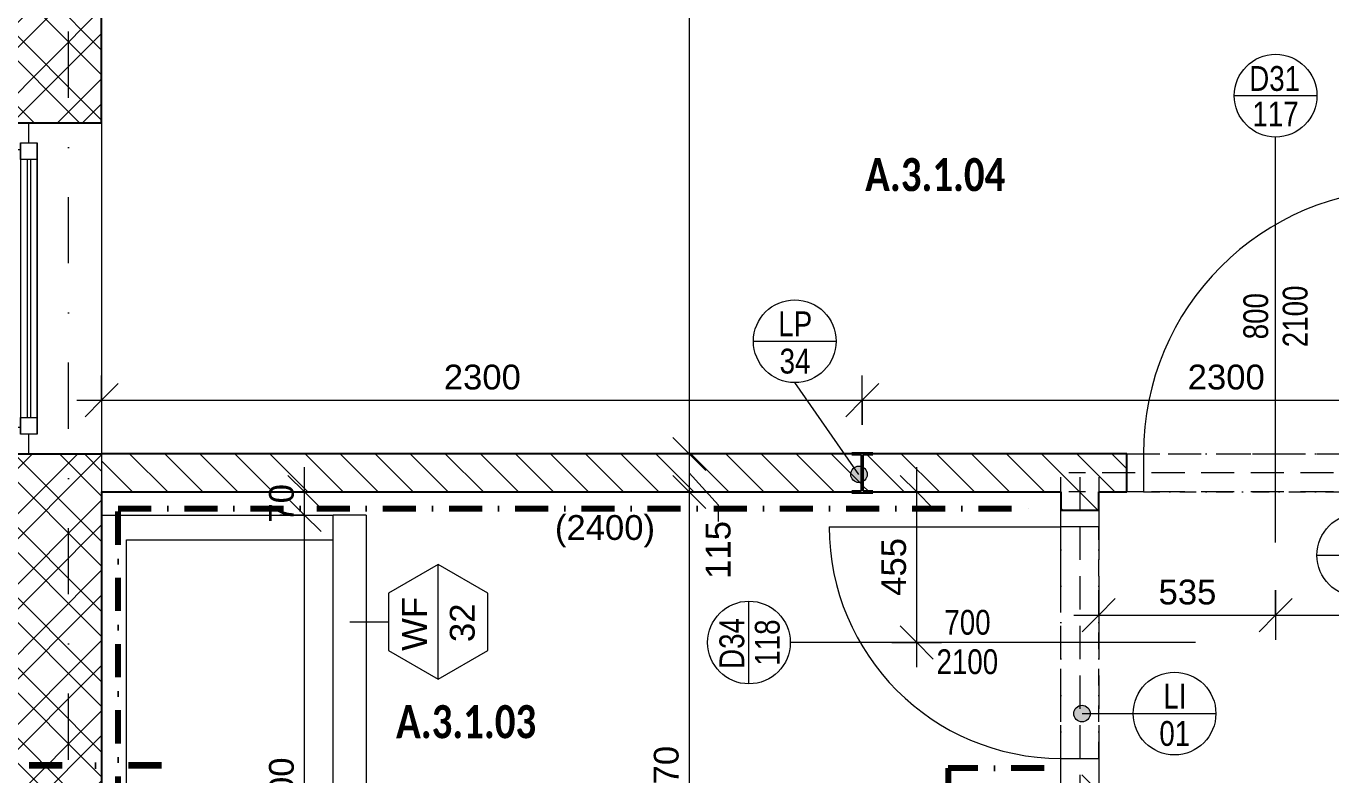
# Model space of a CAD drawing. Header units: millimetres. Extents: x -2204 to 40828, y -3577 to 13817.
# Drawn here: x -129 to 3817, y 7755 to 10018 of the extents above; entities that cross this region are included whole.
import ezdxf

# ---------------------------------------------------------------- set-up
doc = ezdxf.new("R2010")
doc.units = ezdxf.units.MM
for name, pattern in [('HA_Dash_3mm-S1mm', [150, 100, -50]), ('HA_DashDot_10mm-S3mm', [500, 200, -150, 0, -150]), ('HA_DashDot_2_2mm-S0_6mm', [110, 50, -30, 0, -30]), ('HA_DashDot_4mm-S1mm', [200, 100, -50, 0, -50]), ('HA_DashDot_6mm-S2mm', [300, 100, -100, 0, -100])]:
    doc.linetypes.add(name, pattern=pattern)
for name, color, linetype, lineweight in [('A-____-____-DIMS', 9, 'Continuous', 5), ('A-____-____-DIMS-50', 9, 'Continuous', 5), ('A-AREA-____-IDEN', 9, 'Continuous', 9), ('A-DOOR-____-IDEN', 9, 'Continuous', 9), ('A-DOOR-____-MCUT', 9, 'HA_DashDot_2_2mm-S0_6mm', 9), ('A-DOOR-____-OTLN', 9, 'Continuous', 9), ('A-DOOR-FRAM-MCUT', 9, 'Continuous', 9), ('A-GENM-____-HDLN', 9, 'HA_Dash_3mm-S1mm', 9), ('A-GENM-____-IDEN', 9, 'Continuous', 9), ('A-GENM-____-OTLN', 9, 'Continuous', 9), ('A-GLAZ-____-MCUT', 9, 'Continuous', 5), ('A-GLAZ-____-OTLN', 9, 'Continuous', 5), ('A-WALL-____-IDEN', 9, 'Continuous', 9), ('A-WALL-____-MCUT', 9, 'Continuous', 9), ('A-WALL-____-OTLN', 9, 'Continuous', 9), ('A-WALL-____-PATT', 9, 'Continuous', 25), ('G-____-____-SYMB', 9, 'Continuous', 5), ('I-WALL-____-MCUT', 9, 'Continuous', 25), ('I-WALL-____-OTLN', 9, 'Continuous', 9), ('P-SANR-FIXT-OTLN', 9, 'Continuous', 9), ('S-COLS-____-MCUT', 9, 'Continuous', 25), ('S-COLS-____-OTLN', 9, 'Continuous', 9), ('S-GRID-____-OTLN', 9, 'Continuous', 5)]:
    doc.layers.add(name, color=color, linetype=linetype, lineweight=lineweight)
doc.styles.add('Arial_1', font='arial.ttf', dxfattribs={"height": 75})
doc.styles.add('Arial_2', font='arial.ttf', dxfattribs={"width": 0.8, "height": 75})
doc.styles.add('Calibri_B', font='calibrib.ttf', dxfattribs={"width": 0.8, "height": 100})
doc.dimstyles.new('Inner_Dimensions', dxfattribs={"dimscale": 304.8, "dimtxt": 76.519455, "dimasz": 0.328084, "dimexe": 0.246063, "dimexo": 0.0625, "dimgap": 0.032808, "dimtad": 1, "dimdec": 0, "dimzin": 0, "dimdsep": 46, "dimtxsty": 'Arial_1', "dimblk1": 'OBLIQUE', "dimblk2": 'OBLIQUE', "dimsah": 1, "dimcen": 0.09, "dimdle": 0.246063, "dimazin": 0, "dimtfac": 1, "dimtdec": 4, "dimtix": 1, "dimtmove": 2, "dimatfit": 3, "dimfxl": 0.246063, "dimfxlon": 1, "dimtvp": 1, "dimtolj": 1, "dimtzin": 0, "dimlwd": 9, "dimlwe": 9, "dimarcsym": 2})
doc.dimstyles.new('Inner_Dimensions_1', dxfattribs={"dimscale": 304.8, "dimtxt": 76.519455, "dimasz": 0.328084, "dimexe": 0.246063, "dimexo": 0.0625, "dimgap": 0.032808, "dimtad": 1, "dimdec": 0, "dimzin": 0, "dimdsep": 46, "dimtxsty": 'Arial_1', "dimblk1": 'OBLIQUE', "dimblk2": 'OBLIQUE', "dimsah": 1, "dimcen": 0.09, "dimdle": 0.246063, "dimazin": 0, "dimtfac": 1, "dimtdec": 4, "dimtix": 1, "dimtmove": 0, "dimatfit": 3, "dimfxl": 0.246063, "dimfxlon": 1, "dimtvp": 1, "dimtolj": 1, "dimtzin": 0, "dimlwd": 9, "dimlwe": 9, "dimarcsym": 2})
doc.dimstyles.new('Inner_Dimensions_2', dxfattribs={"dimscale": 304.8, "dimtxt": 76.519455, "dimasz": 0.328084, "dimexe": 0.246063, "dimexo": 0.0625, "dimgap": 0.032808, "dimtad": 1, "dimdec": 0, "dimzin": 0, "dimdsep": 46, "dimtxsty": 'Arial_1', "dimblk1": 'OBLIQUE', "dimblk2": 'OBLIQUE', "dimsah": 1, "dimcen": 0.09, "dimdle": 0.246063, "dimazin": 0, "dimtfac": 1, "dimtdec": 4, "dimtix": 1, "dimtmove": 1, "dimatfit": 3, "dimfxl": 0.246063, "dimfxlon": 1, "dimtvp": 1, "dimtolj": 1, "dimtzin": 0, "dimlwd": 9, "dimlwe": 9, "dimarcsym": 2})
pattern_1 = [(135, (0, 0), (-53.033, -53.033), [])]

# ---------------------------------------------------------------- blocks, each defined once
blk = doc.blocks.new('HA_DR_Single_Swing_Solid - In_BJ_800x2100-2215793-DSP_3NP-A')
at = {"layer": 'A-DOOR-____-MCUT'}
for p, q in [((-400, 57.5), (400, 57.5)), ((-400, -57.5), (400, -57.5))]:
    blk.add_line(p, q, dxfattribs=at)
at = {"layer": 'A-DOOR-____-OTLN', "lineweight": 5}
blk.add_line((400, 857.5), (400, 57.5), dxfattribs=at)
blk.add_arc((400, 57.5), 800, 90, 180, dxfattribs=at)
at = {"layer": 'A-DOOR-FRAM-MCUT'}
for p, q in [((-450, 57.5), (-400, 57.5)), ((-400, 57.5), (-400, -57.5)), ((400, 57.5), (450, 57.5)), ((400, -57.5), (400, 57.5)), ((-400, -57.5), (-450, -57.5)), ((450, -57.5), (400, -57.5))]:
    blk.add_line(p, q, dxfattribs=at)
blk = doc.blocks.new('HA_WD_SinglePanel - 1000x2100-2168132-DSP_3NP-A')
at = {"layer": 'A-GLAZ-____-MCUT'}
for p, q in [((-420, 70), (-500, 70)), ((-420, 25), (-420, 70)), ((500, 70), (420, 70)), ((420, 70), (420, 25)), ((-500, 0), (-440, 0)), ((-440, -25), (-440, 25)), ((-440, 25), (-390, 25)), ((-390, 25), (-390, -25)), ((390, 5), (-390, 5)), ((390, -25), (390, 25)), ((390, 25), (440, 25)), ((440, 25), (440, -25)), ((440, 0), (500, 0)), ((-390, -25), (-440, -25)), ((390, -5), (-390, -5)), ((440, -25), (390, -25))]:
    blk.add_line(p, q, dxfattribs=at)
at = {"layer": 'A-GLAZ-____-OTLN'}
for p, q in [((420, 70), (-420, 70)), ((440, 25), (-440, 25)), ((-440, -25), (-440, 25)), ((390, 25), (-390, 25)), ((440, 25), (440, -25)), ((-440, -25), (440, -25)), ((390, -25), (-390, -25))]:
    blk.add_line(p, q, dxfattribs=at)
blk = doc.blocks.new('ABMV_Bathtub_Generic - 800x1700-1419995-DSP_3NP-A')
at = {"layer": 'P-SANR-FIXT-OTLN'}
for p, q in [((0, 1700), (700, 1700)), ((0, 1700), (700, 1700)), ((75, 50), (75, 1625)), ((75, 1625), (700, 1625)), ((75, 1625), (700, 1625)), ((75, 50), (75, 1625)), ((700, 50), (75, 50)), ((700, 50), (75, 50))]:
    blk.add_line(p, q, dxfattribs=at)
blk.add_circle((400, 180), 30, dxfattribs=at)
blk = doc.blocks.new('HA_DR_Single_Swing_Solid - In_BJ_700x2100-2215784-DSP_3NP-A')
at = {"layer": 'A-DOOR-____-MCUT'}
for p, q in [((-350, 57.5), (350, 57.5)), ((-350, -57.5), (350, -57.5))]:
    blk.add_line(p, q, dxfattribs=at)
at = {"layer": 'A-DOOR-____-OTLN', "lineweight": 5}
blk.add_line((350, 757.5), (350, 57.5), dxfattribs=at)
blk.add_arc((350, 57.5), 700, 90, 180, dxfattribs=at)
at = {"layer": 'A-DOOR-FRAM-MCUT'}
for p, q in [((-400, 57.5), (-350, 57.5)), ((-350, 57.5), (-350, -57.5)), ((350, 57.5), (400, 57.5)), ((350, -57.5), (350, 57.5)), ((-350, -57.5), (-400, -57.5)), ((400, -57.5), (350, -57.5))]:
    blk.add_line(p, q, dxfattribs=at)
blk = doc.blocks.new('HA_GM_Tiling_LineBased - Generic Tiles-2144894-DSP_3NP-A')
at = {"layer": 'A-GENM-____-OTLN', "linetype": 'HA_DashDot_4mm-S1mm', "lineweight": 80}
blk.add_line((50, -50), (960, -50), dxfattribs=at)
blk = doc.blocks.new('HA_GM_Tiling_LineBased - Generic Tiles-1745149-DSP_3NP-A')
at = {"layer": 'A-GENM-____-OTLN', "linetype": 'HA_DashDot_4mm-S1mm', "lineweight": 80}
blk.add_line((50, -50), (2850, -50), dxfattribs=at)
blk = doc.blocks.new('HA_GM_Tiling_LineBased - Generic Tiles-1745534-DSP_3NP-A')
at = {"layer": 'A-GENM-____-OTLN', "linetype": 'HA_DashDot_4mm-S1mm', "lineweight": 80}
blk.add_line((50, -50), (340, -50), dxfattribs=at)
blk = doc.blocks.new('HA_GM_Tiling_LineBased - Generic Tiles-1745476-DSP_3NP-A')
at = {"layer": 'A-GENM-____-OTLN', "linetype": 'HA_DashDot_4mm-S1mm', "lineweight": 80}
blk.add_line((-50, -50), (835, -50), dxfattribs=at)
blk = doc.blocks.new('HA_sCO_I_Parallel - IPE 120-1929641-DSP_3NP-A')
at = {"layer": 'S-COLS-____-MCUT'}
for p, q in [((32, 60), (-32, 60)), ((-32, 60), (-32, 55.6)), ((-32, 55.6), (-3.15, 55.6)), ((-3.15, 55.6), (-3.15, -55.6)), ((3.15, -55.6), (3.15, 55.6)), ((3.15, 55.6), (32, 55.6)), ((32, 55.6), (32, 60)), ((-32, -55.6), (-32, -60)), ((-3.15, -55.6), (-32, -55.6)), ((-32, -60), (32, -60)), ((32, -55.6), (3.15, -55.6)), ((32, -60), (32, -55.6))]:
    blk.add_line(p, q, dxfattribs=at)
blk = doc.blocks.new('TB_Porotherm KP11_5_1250mm - TB_Porotherm KP11_5_1250mm-1972106-DSP_3NP-A')
at = {"layer": 'A-GENM-____-HDLN'}
for p, q in [((-625, 57.5), (625, 57.5)), ((-625, 0), (625, 0)), ((625, -57.5), (-625, -57.5))]:
    blk.add_line(p, q, dxfattribs=at)
blk = doc.blocks.new('TB_Porotherm KP11_5_1000mm - TB_Porotherm KP11_5_1000mm-1965691-DSP_3NP-A')
at = {"layer": 'A-GENM-____-HDLN'}
for p, q in [((-500, 57.5), (500, 57.5)), ((-500, 0), (500, 0)), ((500, -57.5), (-500, -57.5))]:
    blk.add_line(p, q, dxfattribs=at)
blk = doc.blocks.new('DIMBLOCK21-DSP_3NP-A')
at = {"layer": 'A-____-____-DIMS-50', "lineweight": 9}
for p, q in [((3115, 8312.7), (3115, 8162.7)), ((3115, 8237.7), (3115, 8312.7)), ((3115, 8237.7), (3165, 8287.7)), ((3650, 8312.7), (3650, 8162.7)), ((3650, 8237.7), (3650, 8312.7)), ((3650, 8237.7), (3700, 8287.7)), ((3040, 8237.7), (3650, 8237.7)), ((3115, 8237.7), (3065, 8187.7)), ((3650, 8237.7), (3600, 8187.7))]:
    blk.add_line(p, q, dxfattribs=at)
at = {"layer": 'A-____-____-DIMS-50', "color": 0, "lineweight": 9, "insert": (3296, 8345.1), "char_height": 75, "width": 207.662, "attachment_point": 1, "line_spacing_factor": 0.941778, "style": 'Arial_1'}
blk.add_mtext('535', dxfattribs=at)
blk = doc.blocks.new('_Oblique')
at = {"color": 0, "linetype": 'ByBlock', "lineweight": -2}
blk.add_line((-0.5, -0.5), (0.5, 0.5), dxfattribs=at)
blk = doc.blocks.new('DIMBLOCK22-DSP_3NP-A')
at = {"layer": 'A-____-____-DIMS-50', "lineweight": 9}
for p, q in [((3650, 8312.7), (3650, 8162.7)), ((3650, 8237.7), (3650, 8312.7)), ((3650, 8237.7), (3700, 8287.7)), ((5950, 8312.7), (5950, 8162.7)), ((5950, 8237.7), (5950, 8312.7)), ((5950, 8237.7), (6000, 8287.7)), ((3650, 8237.7), (3600, 8187.7)), ((3650, 8237.7), (5950, 8237.7)), ((5950, 8237.7), (5900, 8187.7))]:
    blk.add_line(p, q, dxfattribs=at)
at = {"layer": 'A-____-____-DIMS-50', "color": 0, "lineweight": 9, "insert": (4684.6, 8345.1), "char_height": 75, "width": 276.883, "attachment_point": 1, "line_spacing_factor": 0.941778, "style": 'Arial_1'}
blk.add_mtext('2300', dxfattribs=at)
blk = doc.blocks.new('HA_TAG_Door_TypeMark_wDimensions - Scale50_Left with Bouble-921048-DSP_3NP-A')
at = {"layer": 'A-DOOR-____-IDEN'}
for p, q in [((-2.5, 22), (2.5, 22)), ((0, -5), (0, 19.5))]:
    blk.add_line(p, q, dxfattribs=at)
blk.add_circle((0, 22), 2.5, dxfattribs=at)
blk = doc.blocks.new('DIMBLOCK63-DSP_3NP-A')
at = {"layer": 'A-____-____-DIMS-50', "lineweight": 9}
for p, q in [((1876.9, 11725), (1876.9, 8725)), ((1876.9, 11650), (1826.9, 11700)), ((1951.9, 11650), (1801.9, 11650)), ((1876.9, 11650), (1926.9, 11600)), ((1876.9, 11650), (1951.9, 11650)), ((1876.9, 8725), (1826.9, 8775)), ((1951.9, 8725), (1801.9, 8725)), ((1876.9, 8725), (1926.9, 8675)), ((1876.9, 8725), (1951.9, 8725))]:
    blk.add_line(p, q, dxfattribs=at)
at = {"layer": 'A-____-____-DIMS-50', "color": 0, "lineweight": 9, "insert": (1769.6, 10072.1), "char_height": 75, "width": 276.883, "attachment_point": 1, "rotation": 90, "line_spacing_factor": 0.941778, "style": 'Arial_1'}
blk.add_mtext('2925', dxfattribs=at)
blk = doc.blocks.new('DIMBLOCK64-DSP_3NP-A')
at = {"layer": 'A-____-____-DIMS-50', "lineweight": 9}
for p, q in [((1876.9, 8725), (1826.9, 8775)), ((1951.9, 8725), (1801.9, 8725)), ((1876.9, 8725), (1876.9, 8610)), ((1876.9, 8725), (1926.9, 8675)), ((1876.9, 8725), (1951.9, 8725)), ((1876.9, 8610), (1826.9, 8660)), ((1965.1, 8570.4), (1876.9, 8667.5)), ((1951.9, 8610), (1801.9, 8610)), ((1876.9, 8610), (1926.9, 8560)), ((1876.9, 8610), (1951.9, 8610)), ((1965.1, 8520.4), (1965.1, 8570.4))]:
    blk.add_line(p, q, dxfattribs=at)
at = {"layer": 'A-____-____-DIMS-50', "color": 0, "lineweight": 9, "insert": (1926.6, 8347.4), "char_height": 75, "width": 207.662, "attachment_point": 1, "rotation": 90, "line_spacing_factor": 0.941778, "style": 'Arial_1'}
blk.add_mtext('115', dxfattribs=at)
blk = doc.blocks.new('DIMBLOCK65-DSP_3NP-A')
at = {"layer": 'A-____-____-DIMS-50', "lineweight": 9}
for p, q in [((1876.9, 8610), (1826.9, 8660)), ((1951.9, 8610), (1801.9, 8610)), ((1876.9, 8610), (1876.9, 6840)), ((1876.9, 8610), (1926.9, 8560)), ((1876.9, 8610), (1951.9, 8610)), ((1876.9, 6840), (1826.9, 6890)), ((1951.9, 6840), (1801.9, 6840)), ((1876.9, 6840), (1926.9, 6790)), ((1876.9, 6840), (1951.9, 6840))]:
    blk.add_line(p, q, dxfattribs=at)
at = {"layer": 'A-____-____-DIMS-50', "color": 0, "lineweight": 9, "insert": (1769.6, 7609.6), "char_height": 75, "width": 276.883, "attachment_point": 1, "rotation": 90, "line_spacing_factor": 0.941778, "style": 'Arial_1'}
blk.add_mtext('1770', dxfattribs=at)
blk = doc.blocks.new('DIMBLOCK134-DSP_3NP-A')
at = {"layer": 'A-____-____-DIMS-50', "lineweight": 9}
for p, q in [((713.4, 8540), (663.4, 8590)), ((638.4, 8540), (788.4, 8540)), ((713.4, 8540), (638.4, 8540)), ((713.4, 6765), (713.4, 8540)), ((713.4, 8540), (763.4, 8490)), ((713.4, 6840), (663.4, 6890)), ((638.4, 6840), (788.4, 6840)), ((713.4, 6840), (638.4, 6840)), ((713.4, 6840), (763.4, 6790))]:
    blk.add_line(p, q, dxfattribs=at)
at = {"layer": 'A-____-____-DIMS-50', "color": 0, "lineweight": 9, "insert": (606, 7574.6), "char_height": 75, "width": 276.883, "attachment_point": 1, "rotation": 90, "line_spacing_factor": 0.941778, "style": 'Arial_1'}
blk.add_mtext('1700', dxfattribs=at)
blk = doc.blocks.new('DIMBLOCK135-DSP_3NP-A')
at = {"layer": 'A-____-____-DIMS-50', "lineweight": 9}
for p, q in [((713.4, 8540), (713.4, 8685)), ((713.4, 8610), (663.4, 8660)), ((638.4, 8610), (788.4, 8610)), ((713.4, 8610), (638.4, 8610)), ((713.4, 8610), (763.4, 8560)), ((713.4, 8540), (663.4, 8590)), ((638.4, 8540), (788.4, 8540)), ((713.4, 8540), (638.4, 8540)), ((713.4, 8540), (763.4, 8490))]:
    blk.add_line(p, q, dxfattribs=at)
at = {"layer": 'A-____-____-DIMS-50', "color": 0, "lineweight": 9, "insert": (606, 8517.3), "char_height": 75, "width": 138.441, "attachment_point": 1, "rotation": 90, "line_spacing_factor": 0.941778, "style": 'Arial_1'}
blk.add_mtext('70', dxfattribs=at)
blk = doc.blocks.new('DIMBLOCK140-DSP_3NP-A')
at = {"layer": 'A-____-____-DIMS-50', "lineweight": 9}
for p, q in [((100, 8962.3), (100, 8812.3)), ((100, 8887.3), (100, 8962.3)), ((2400, 8812.3), (2400, 8962.3)), ((100, 8887.3), (150, 8937.3)), ((2400, 8887.3), (2450, 8937.3)), ((25, 8887.3), (2400, 8887.3)), ((100, 8887.3), (50, 8837.3)), ((2400, 8887.3), (2350, 8837.3)), ((2400, 8887.3), (2400, 8812.3))]:
    blk.add_line(p, q, dxfattribs=at)
at = {"layer": 'A-____-____-DIMS-50', "color": 0, "lineweight": 9, "insert": (1134.6, 8994.7), "char_height": 75, "width": 276.883, "attachment_point": 1, "line_spacing_factor": 0.941778, "style": 'Arial_1'}
blk.add_mtext('2300', dxfattribs=at)
blk = doc.blocks.new('DIMBLOCK141-DSP_3NP-A')
at = {"layer": 'A-____-____-DIMS-50', "lineweight": 9}
for p, q in [((2400, 8812.3), (2400, 8962.3)), ((4700, 8962.3), (4700, 8812.3)), ((4700, 8887.3), (4700, 8962.3)), ((2400, 8887.3), (2450, 8937.3)), ((4700, 8887.3), (4750, 8937.3)), ((2400, 8887.3), (2350, 8837.3)), ((2400, 8887.3), (4775, 8887.3)), ((2400, 8887.3), (2400, 8812.3)), ((4700, 8887.3), (4650, 8837.3))]:
    blk.add_line(p, q, dxfattribs=at)
at = {"layer": 'A-____-____-DIMS-50', "color": 0, "lineweight": 9, "insert": (3384.1, 8994.7), "char_height": 75, "width": 276.883, "attachment_point": 1, "line_spacing_factor": 0.941778, "style": 'Arial_1'}
blk.add_mtext('2300', dxfattribs=at)
blk = doc.blocks.new('HA_TAG_GM_Products - Generic-588599-DSP_3NP-A')
at = {"layer": 'A-GENM-____-IDEN'}
blk.add_line((-2.5, 0), (2.5, 0), dxfattribs=at)
blk.add_circle((0, 0), 2.5, dxfattribs=at)
blk = doc.blocks.new('DIMBLOCK171-DSP_3NP-A')
at = {"layer": 'A-____-____-DIMS-50', "lineweight": 9}
for p, q in [((2564.6, 8080), (2564.6, 8685)), ((2564.6, 8610), (2514.6, 8660)), ((2489.6, 8610), (2639.6, 8610)), ((2564.6, 8610), (2489.6, 8610)), ((2564.6, 8610), (2614.6, 8560)), ((2564.6, 8155), (2514.6, 8205)), ((2489.6, 8155), (2639.6, 8155)), ((2564.6, 8155), (2489.6, 8155)), ((2564.6, 8155), (2614.6, 8105))]:
    blk.add_line(p, q, dxfattribs=at)
at = {"layer": 'A-____-____-DIMS-50', "color": 0, "lineweight": 9, "insert": (2457.2, 8296), "char_height": 75, "width": 207.662, "attachment_point": 1, "rotation": 90, "line_spacing_factor": 0.941778, "style": 'Arial_1'}
blk.add_mtext('455', dxfattribs=at)
blk = doc.blocks.new('HA_TAG_WA_Partitions - Group _ Type Mark-556634-DSP_3NP-A')
at = {"layer": 'A-WALL-____-IDEN'}
for p, q in [((-1.732, 3), (-3.464, 0)), ((1.732, 3), (-1.732, 3)), ((3.464, 0), (1.732, 3)), ((-3.464, 0), (3.464, 0)), ((-3.464, 0), (-1.732, -3)), ((1.732, -3), (3.464, 0)), ((-1.732, -3), (1.732, -3))]:
    blk.add_line(p, q, dxfattribs=at)

msp = doc.modelspace()

# ---------------------------------------------------------------- hatches: boundary and pattern name
at = {"layer": 'A-GENM-____-IDEN'}
h = msp.add_hatch(color=256, dxfattribs=at)
edge = h.paths.add_edge_path()
edge.add_arc((2390.1, 8663.1), 25, 0, 360)
h = msp.add_hatch(color=256, dxfattribs=at)
edge = h.paths.add_edge_path()
edge.add_arc((3064.5, 7940.3), 25, 0, 360)
at = {"layer": 'A-WALL-____-PATT', "lineweight": 5}
h = msp.add_hatch(dxfattribs=at)
h.set_pattern_fill('FP_3', color=256, style=0, pattern_type=2)
h.set_pattern_definition([(45, (0, 0), (-106.066, 106.066), []), (45, (75, 0), (-106.066, 106.066), []), (315, (0, 0), (106.066, 106.066), []), (315, (75, 0), (106.066, 106.066), [])])
h.paths.add_polyline_path([(100, 1447.9), (99.6, 1544), (-260, 1544), (-260, 1815), (100, 1815), (100, 2725), (-340, 2725), (-340, 1447.9), (-97.2, 1447.9)])
h.paths.add_polyline_path([(-97.2, 3725), (100, 3725), (100, 6971.6), (-340, 6971.6), (-340, 3725)])
h.paths.add_polyline_path([(100, 7607.6), (100, 8725), (-340, 8725), (-340, 7607.6), (-97.2, 7607.6)])
h.paths.add_polyline_path([(-340, 9725), (100, 9725), (100, 11164.3), (-260, 11164.3), (-260, 11500), (100, 11500), (100, 11620.1), (-340, 11620.1), (-340, 11254.4)])
h = msp.add_hatch(dxfattribs=at)
h.set_pattern_fill('FP_1', color=256, style=0, pattern_type=2)
h.set_pattern_definition(pattern_1)
h.paths.add_polyline_path([(10010, 8610), (10180.5, 8610), (10180.5, 8725), (10010, 8725)])
h.paths.add_polyline_path([(10540.5, 8610), (10690.5, 8610), (10690.5, 8725), (10540.5, 8725)])
h.paths.add_polyline_path([(9210, 8610), (9210, 8725), (7147, 8725), (7147, 8723.1), (7118.2, 8723.1), (7118.2, 8611.9), (7147, 8611.9), (7147, 8610), (8406.7, 8610)])
h.paths.add_polyline_path([(7083, 8610), (7083, 8611.9), (7111.9, 8611.9), (7111.9, 8723.1), (7083, 8723.1), (7083, 8725), (6400, 8725), (6400, 8610)])
h.paths.add_polyline_path([(5005.1, 8610), (5500, 8610), (5500, 8725), (4100, 8725), (4100, 8610)])
h.paths.add_polyline_path([(2368, 8610), (2368, 8611.9), (2396.9, 8611.9), (2396.9, 8723.1), (2368, 8723.1), (2368, 8725), (100, 8725), (100, 8610), (1603.5, 8610)])
h.paths.add_polyline_path([(3000, 8610), (3200, 8610), (3200, 8725), (2432, 8725), (2432, 8723.1), (2403.2, 8723.1), (2403.2, 8611.9), (2432, 8611.9), (2432, 8610)])
h = msp.add_hatch(dxfattribs=at)
h.set_pattern_fill('FP_1', color=256, style=0, pattern_type=2)
h.set_pattern_definition(pattern_1)
h.paths.add_polyline_path([(3115, 7725), (3115, 7755), (3000, 7755), (3000, 7725)])
h.paths.add_polyline_path([(3000, 8555), (3115, 8555), (3115, 8610), (3000, 8610)])

# ---------------------------------------------------------------- linework, layer by layer
at = {"layer": 'A-GENM-____-IDEN'}
for p, q in [((2390.1, 8663.1), (2195.9, 8940.4)), ((3064.5, 7940.3), (3219.3, 7940.3))]:
    msp.add_line(p, q, dxfattribs=at)
for centre in [(2390.1, 8663.1), (3064.5, 7940.3)]:
    msp.add_circle(centre, 25, dxfattribs=at)
at = {"layer": 'A-WALL-____-IDEN'}
msp.add_line((850, 8217.8), (967.3, 8217.8), dxfattribs=at)
at = {"layer": 'A-WALL-____-MCUT', "lineweight": 25}
for p, q in [((100, 9725), (100, 11164.3)), ((-385, 9725), (100, 9725)), ((-385, 8725), (100, 8725)), ((100, 8610), (100, 7600))]:
    msp.add_line(p, q, dxfattribs=at)
at = {"layer": 'A-WALL-____-MCUT'}
msp.add_line((100, 8725), (100, 8610), dxfattribs=at)
at = {"layer": 'A-WALL-____-OTLN'}
msp.add_line((100, 9725), (100, 8725), dxfattribs=at)
at = {"layer": 'G-____-____-SYMB', "linetype": 'HA_DashDot_6mm-S2mm', "lineweight": 100}
msp.add_line((280.9, 7783.3), (-1735.5, 7783.3), dxfattribs=at)
at = {"layer": 'I-WALL-____-MCUT'}
for p, q in [((2368, 8725), (100, 8725)), ((3200, 8725), (2432, 8725)), ((3200, 8610), (3200, 8725)), ((100, 8610), (2368, 8610)), ((2432, 8610), (3000, 8610)), ((3000, 8610), (3000, 8555)), ((3115, 8610), (3200, 8610)), ((3115, 8555), (3115, 8610)), ((3000, 8555), (3115, 8555))]:
    msp.add_line(p, q, dxfattribs=at)
at = {"layer": 'I-WALL-____-OTLN'}
for p, q in [((800, 6840), (800, 8540)), ((900, 8540), (800, 8540)), ((900, 8540), (900, 6990))]:
    msp.add_line(p, q, dxfattribs=at)
at = {"layer": 'S-GRID-____-OTLN', "linetype": 'HA_DashDot_10mm-S3mm', "lineweight": 9}
msp.add_line((0, -701.1), (0, 12162.7), dxfattribs=at)

# ---------------------------------------------------------------- block references
at = {"layer": 'A-DOOR-____-IDEN', "xscale": 49.99999999999998, "yscale": 49.99999999999998, "zscale": 49.99999999999998}
msp.add_blockref('HA_TAG_Door_TypeMark_wDimensions - Scale50_Left with Bouble-921048-DSP_3NP-A', (3650, 8707.5), dxfattribs=at)
at = {"layer": 'A-DOOR-____-IDEN', "xscale": 49.99999999999998, "yscale": 49.99999999999998, "zscale": 49.99999999999998, "rotation": 89.99999999999973}
msp.add_blockref('HA_TAG_Door_TypeMark_wDimensions - Scale50_Left with Bouble-921048-DSP_3NP-A', (3157.5, 8155), dxfattribs=at)
at = {"layer": 'A-DOOR-____-OTLN'}
msp.add_blockref('HA_DR_Single_Swing_Solid - In_BJ_800x2100-2215793-DSP_3NP-A', (3650, 8667.5), dxfattribs=at)
at = {"layer": 'A-DOOR-____-OTLN', "rotation": 90.00000000000001}
msp.add_blockref('HA_DR_Single_Swing_Solid - In_BJ_700x2100-2215784-DSP_3NP-A', (3057.5, 8155), dxfattribs=at)
at = {"layer": 'A-GENM-____-IDEN', "xscale": 49.99999999999998, "yscale": 49.99999999999998, "zscale": 49.99999999999998}
for p in [(2195.9, 9065.4), (3900, 8418.7), (3344.3, 7940.3)]:
    msp.add_blockref('HA_TAG_GM_Products - Generic-588599-DSP_3NP-A', p, dxfattribs=at)
at = {"layer": 'A-GENM-____-OTLN'}
for name, p, rotation in [('TB_Porotherm KP11_5_1250mm - TB_Porotherm KP11_5_1250mm-1972106-DSP_3NP-A', (3650, 8667.5), 180), ('TB_Porotherm KP11_5_1000mm - TB_Porotherm KP11_5_1000mm-1965691-DSP_3NP-A', (3057.5, 8155), 270)]:
    msp.add_blockref(name, p, dxfattribs=dict(at, rotation=rotation))
at = {"layer": 'A-GENM-____-OTLN', "linetype": 'HA_DashDot_4mm-S1mm', "lineweight": 80}
for name, p, rotation in [('HA_GM_Tiling_LineBased - Generic Tiles-2144894-DSP_3NP-A', (100, 7600), 89.99999999999991), ('HA_GM_Tiling_LineBased - Generic Tiles-1745534-DSP_3NP-A', (3000, 7725), 180), ('HA_GM_Tiling_LineBased - Generic Tiles-1745476-DSP_3NP-A', (2710, 7725), 269.9999999999999)]:
    msp.add_blockref(name, p, dxfattribs=dict(at, rotation=rotation))
msp.add_blockref('HA_GM_Tiling_LineBased - Generic Tiles-1745149-DSP_3NP-A', (100, 8610), dxfattribs=at)
at = {"layer": 'A-GLAZ-____-OTLN', "rotation": 90.00000000000001}
msp.add_blockref('HA_WD_SinglePanel - 1000x2100-2168132-DSP_3NP-A', (-120, 9225), dxfattribs=at)
at = {"layer": 'A-WALL-____-IDEN', "xscale": 49.99999999999998, "yscale": 49.99999999999998, "zscale": 49.99999999999998, "rotation": 89.99999999999987}
msp.add_blockref('HA_TAG_WA_Partitions - Group _ Type Mark-556634-DSP_3NP-A', (1117.3, 8217.8), dxfattribs=at)
at = {"layer": 'P-SANR-FIXT-OTLN'}
msp.add_blockref('ABMV_Bathtub_Generic - 800x1700-1419995-DSP_3NP-A', (100, 6840), dxfattribs=at)
at = {"layer": 'S-COLS-____-OTLN'}
msp.add_blockref('HA_sCO_I_Parallel - IPE 120-1929641-DSP_3NP-A', (2400, 8667.5), dxfattribs=at)

# ---------------------------------------------------------------- texts
at = {"layer": 'A-AREA-____-IDEN', "lineweight": 5, "char_height": 100, "width": 525.907, "attachment_point": 1, "style": 'Calibri_B'}
for s, insert in [('A.3.1.04', (2408.8, 9618.9)), ('A.3.1.03', (990.2, 7965.8))]:
    msp.add_mtext(s, dxfattribs=dict(at, insert=insert))
at = {"layer": 'A-DOOR-____-IDEN', "lineweight": 5, "char_height": 75, "attachment_point": 1, "style": 'Arial_2'}
for s, insert, width in [('D31', (3570.2, 9896.9), 189.198), ('117', (3579.8, 9789.8), 173.164), ('700', (2648.3, 8253.6), 173.164), ('2100', (2624.5, 8134.5), 230.886)]:
    msp.add_mtext(s, dxfattribs=dict(at, insert=insert, width=width))
at = {"layer": 'A-DOOR-____-IDEN', "lineweight": 5, "char_height": 75, "attachment_point": 1, "rotation": 90, "style": 'Arial_2'}
for s, insert, width in [('800', (3552.4, 9071.1), 173.164), ('2100', (3671.5, 9047.3), 230.886), ('D34', (1968.1, 8075.2), 189.198), ('118', (2075.2, 8084.8), 173.164)]:
    msp.add_mtext(s, dxfattribs=dict(at, insert=insert, width=width))
at = {"layer": 'A-GENM-____-IDEN', "lineweight": 5, "char_height": 75, "attachment_point": 1}
for s, insert, width, style in [('LP', (2146.1, 9155.5), 125.063, 'Arial_2'), ('34', (2150.1, 9042.8), 115.443, 'Arial_2'), ('(2400)', (1470.6, 8540), 376.793, 'Arial_1'), ('LI', (3310.4, 8030.4), 86.582, 'Arial_2'), ('01', (3298.4, 7917.7), 115.443, 'Arial_2')]:
    msp.add_mtext(s, dxfattribs=dict(at, insert=insert, width=width, style=style))
at = {"layer": 'A-WALL-____-IDEN', "lineweight": 5, "char_height": 75, "attachment_point": 1, "rotation": 90, "style": 'Arial_1'}
for s, insert, width in [('WF', (1008.4, 8129.8), 208.439), ('32', (1152.9, 8156.3), 144.304)]:
    msp.add_mtext(s, dxfattribs=dict(at, insert=insert, width=width))

# ---------------------------------------------------------------- dimensions: what is measured, and where the dimension line sits
at = {"layer": 'A-____-____-DIMS', "lineweight": 9}
for base, p1, p2, override, picture, middle in [((1876.9, 8725), (1951.9, 11650), (1951.9, 8725), {"dimpost": '<>', "dimfxl": 2925}, 'DIMBLOCK63-DSP_3NP-A', (1828.6, 10187.5)), ((713.4, 8610), (638.4, 8540), (638.4, 8610), {"dimpost": '<>', "dimfxl": 70}, 'DIMBLOCK135-DSP_3NP-A', (665.1, 8575)), ((2564.6, 8610), (2489.6, 8155), (2489.6, 8610), {"dimpost": '<>', "dimfxl": 455}, 'DIMBLOCK171-DSP_3NP-A', (2516.5, 8382.5)), ((1876.9, 6840), (1951.9, 8610), (1951.9, 6840), {"dimpost": '<>', "dimfxl": 1770}, 'DIMBLOCK65-DSP_3NP-A', (1828.6, 7725)), ((713.4, 8540), (638.4, 6840), (638.4, 8540), {"dimpost": '<>', "dimfxl": 1700}, 'DIMBLOCK134-DSP_3NP-A', (665.1, 7690))]:
    dim = msp.add_linear_dim(base=base, p1=p1, p2=p2, angle=90, dimstyle='Inner_Dimensions_1', override=override, dxfattribs=at)
    dim.commit()
    dim.dimension.update_dxf_attribs({"geometry": picture, "text_midpoint": middle})
for base, p1, p2, override, picture, middle in [((2400, 8887.3), (100, 8962.3), (2400, 8812.3), {"dimpost": '<>', "dimfxl": 2304.886114}, 'DIMBLOCK140-DSP_3NP-A', (1250, 8935.6)), ((3650, 8237.7), (3115, 8312.7), (3650, 8312.7), {"dimpost": '<>', "dimfxl": 535}, 'DIMBLOCK21-DSP_3NP-A', (3382.5, 8286.1)), ((5950, 8237.7), (3650, 8312.7), (5950, 8312.7), {"dimpost": '<>', "dimfxl": 2300}, 'DIMBLOCK22-DSP_3NP-A', (4800, 8286.1))]:
    dim = msp.add_linear_dim(base=base, p1=p1, p2=p2, dimstyle='Inner_Dimensions_1', override=override, dxfattribs=at)
    dim.commit()
    dim.dimension.update_dxf_attribs({"geometry": picture, "text_midpoint": middle})
dim = msp.add_linear_dim(base=(4700, 8887.3), p1=(2400, 8812.3), p2=(4700, 8962.3), dimstyle='Inner_Dimensions', override={"dimpost": '<>', "dimfxl": 2304.886114}, dxfattribs=at)
dim.commit()
dim.dimension.update_dxf_attribs({"geometry": 'DIMBLOCK141-DSP_3NP-A', "text_midpoint": (3522.5, 8944.7), "dimtype": 160})
dim = msp.add_linear_dim(base=(1876.9, 8610), p1=(1951.9, 8725), p2=(1951.9, 8610), angle=90, dimstyle='Inner_Dimensions_2', override={"dimpost": '<>', "dimfxl": 115}, dxfattribs=at)
dim.commit()
dim.dimension.update_dxf_attribs({"geometry": 'DIMBLOCK64-DSP_3NP-A', "text_midpoint": (1976.6, 8451.2), "dimtype": 160, "text_rotation": 90})

doc.saveas('drawing.dxf')
